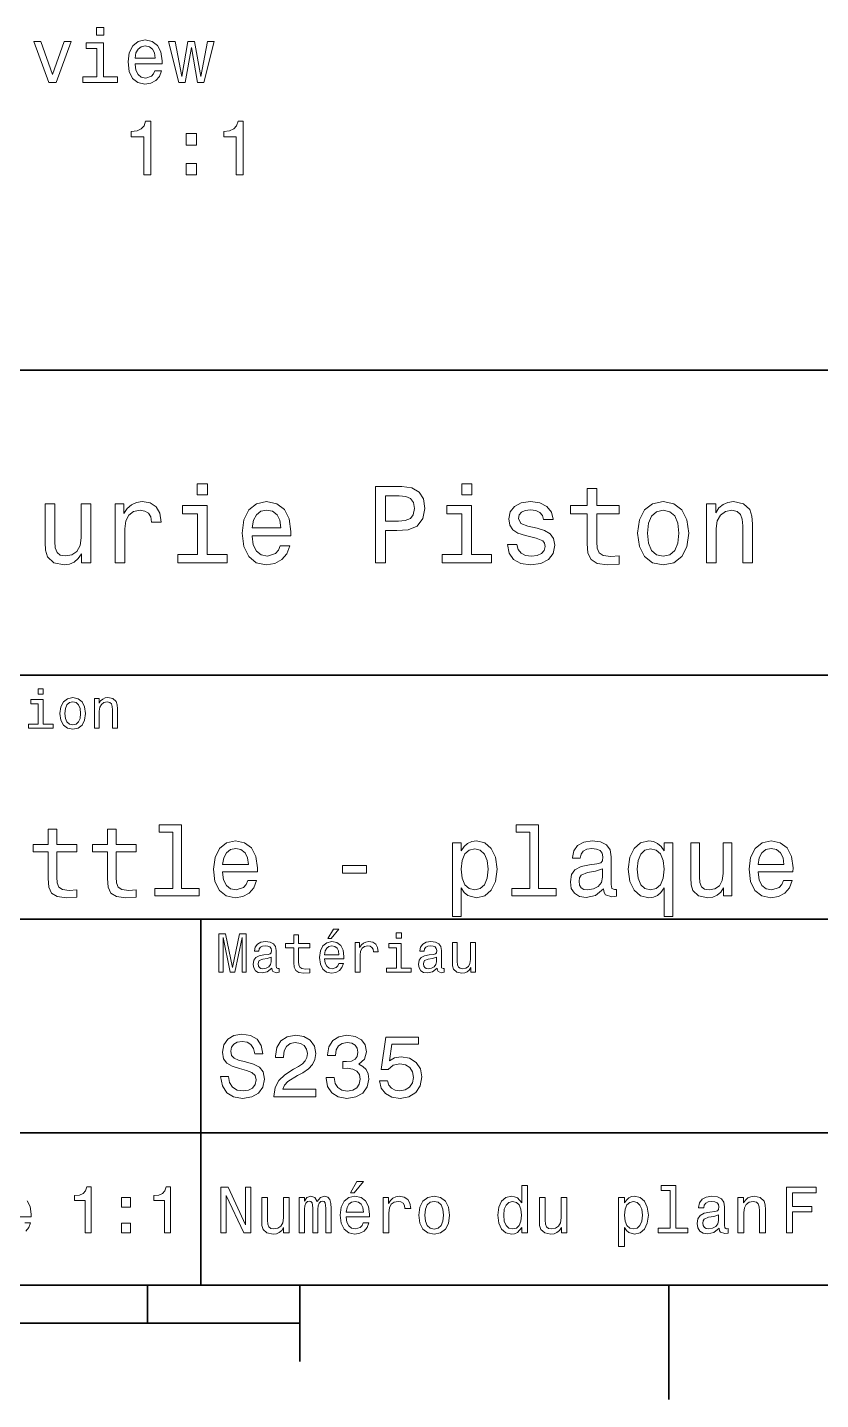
# Model space of a CAD drawing. Extents: x 0 to 297, y 0 to 210.
# Drawn here: x 180.6 to 232.7, y 2.5 to 92.5 of the extents above; entities that cross this region are included whole.
import ezdxf

# ---------------------------------------------------------------- set-up
doc = ezdxf.new("R2010")
doc.units = 0

msp = doc.modelspace()

# ---------------------------------------------------------------- linework, layer by layer
at = {"color": 7, "lineweight": 35}
for p, q in [((97, 70), (287, 70)), ((162, 50), (287, 50)), ((162, 34), (287, 34)), ((162, 20), (287, 20)), ((10, 10), (287, 10)), ((97, 10), (287, 10)), ((98.5, 7.5), (198.5, 7.5))]:
    msp.add_line(p, q, dxfattribs=at)
at = {"color": 7, "lineweight": 35, "ltscale": 0.35}
msp.add_line((192, 20), (192, 34), dxfattribs=at)
at = {"color": 7, "lineweight": 35, "ltscale": 0.25}
msp.add_line((192, 10), (192, 20), dxfattribs=at)
at = {"color": 7, "lineweight": 35, "ltscale": 0.0625}
msp.add_line((188.5, 10), (188.5, 7.5), dxfattribs=at)
at = {"color": 7, "lineweight": 35, "ltscale": 0.125}
msp.add_line((198.5, 10), (198.5, 5), dxfattribs=at)
at = {"color": 7, "lineweight": 35, "ltscale": 0.1875}
msp.add_line((222.699997, 10), (222.699997, 2.5), dxfattribs=at)
at = {"color": 7, "lineweight": 13}
for points in [[(185.636902, 92.481567), (185.167892, 92.481567), (185.167892, 91.977242), (185.636902, 91.977242)], [(182.041092, 88.860527), (182.510101, 88.860527), (183.498581, 91.568741), (183.039642, 91.568741), (182.278122, 89.385025), (181.501465, 91.568741), (181.037491, 91.568741)], [(185.62178, 89.233727), (185.62178, 91.477959), (184.48201, 91.477959), (184.48201, 91.099724), (185.177979, 91.099724), (185.177979, 89.233727), (184.270203, 89.233727), (184.270203, 88.860527), (186.539642, 88.860527), (186.539642, 89.233727)], [(187.689499, 90.086029), (189.464722, 90.086029), (189.469757, 90.292801), (189.389069, 90.872772), (189.167175, 91.306496), (188.814148, 91.568741), (188.345123, 91.664558), (187.886185, 91.563698), (187.533157, 91.281273), (187.306213, 90.822342), (187.225525, 90.217155), (187.301178, 89.59684), (187.528122, 89.142944), (187.876099, 88.860527), (188.329987, 88.764709), (188.723358, 88.830269), (189.046127, 89.00174), (189.283157, 89.274071), (189.419327, 89.637184), (188.98056, 89.637184), (188.889786, 89.435455), (188.758667, 89.284157), (188.385468, 89.163124), (188.098007, 89.218597), (187.881149, 89.395111), (187.739929, 89.682571), (187.689499, 90.0709)], [(187.689499, 90.459229), (187.74498, 90.807213), (187.881149, 91.064415), (188.087921, 91.220757), (188.36026, 91.27623), (188.627548, 91.220757), (188.83432, 91.064415), (188.960388, 90.807213), (189.005783, 90.459229)], [(190.977692, 88.860527), (191.381149, 91.16024), (191.784607, 88.860527), (192.208237, 88.860527), (192.873932, 91.568741), (192.445267, 91.568741), (191.996414, 89.269028), (191.598007, 91.568741), (191.159241, 91.568741), (190.760834, 89.269028), (190.311981, 91.568741), (189.888351, 91.568741), (190.554047, 88.860527)], [(188.254349, 82.813698), (188.713272, 82.813698), (188.713272, 86.338913), (188.370331, 86.338913), (188.279556, 86.031281), (188.098007, 85.824509), (187.820618, 85.703468), (187.437347, 85.663124), (187.437347, 85.305054), (188.254349, 85.305054)], [(191.033157, 84.77047), (191.729126, 84.77047), (191.729126, 85.521912), (191.033157, 85.521912)], [(194.326385, 82.813698), (194.785324, 82.813698), (194.785324, 86.338913), (194.442383, 86.338913), (194.351608, 86.031281), (194.170044, 85.824509), (193.89267, 85.703468), (193.509384, 85.663124), (193.509384, 85.305054), (194.326385, 85.305054)], [(191.033157, 82.813698), (191.729126, 82.813698), (191.729126, 83.56514), (191.033157, 83.56514)], [(192.439484, 62.554031), (191.769455, 62.554031), (191.769455, 61.833572), (192.439484, 61.833572)], [(203.462524, 57.381123), (204.125351, 57.381123), (204.125351, 59.492073), (204.860229, 59.492073), (205.602295, 59.528095), (206.193085, 59.780258), (206.574921, 60.270172), (206.704605, 60.940201), (206.603745, 61.559795), (206.315552, 62.013687), (205.840057, 62.287464), (205.191635, 62.381123), (203.462524, 62.381123)], [(209.788177, 62.554031), (209.118149, 62.554031), (209.118149, 61.833572), (209.788177, 61.833572)], [(217.353027, 60.579971), (217.353027, 58.64193), (217.396255, 58.015129), (217.597992, 57.582851), (218.001434, 57.330688), (218.685883, 57.244236), (219.43515, 57.280258), (219.43515, 57.827808), (218.887604, 57.78458), (218.390488, 57.842216), (218.123917, 58.022331), (218.008652, 58.324928), (217.98703, 58.75), (217.98703, 60.579971), (219.43515, 60.579971), (219.43515, 61.120316), (217.98703, 61.120316), (217.98703, 62.251438), (217.353027, 62.251438), (217.353027, 61.120316), (216.257935, 61.120316), (216.257935, 60.579971)], [(184.788177, 61.25), (184.154175, 61.25), (184.154175, 59.016571), (184.082123, 58.497837), (183.873199, 58.123196), (183.548996, 57.892651), (183.123917, 57.820602), (182.785294, 57.878242), (182.569168, 58.051151), (182.446686, 58.346542), (182.417862, 58.764408), (182.417862, 61.25), (181.783859, 61.25), (181.783859, 58.706772), (181.805481, 58.195244), (181.942368, 57.770172), (182.360229, 57.381123), (183.030258, 57.244236), (183.390488, 57.294666), (183.700287, 57.424351), (183.966858, 57.647694), (184.182999, 57.971901), (184.182999, 57.381123), (184.788177, 57.381123)], [(186.380402, 57.381123), (187.014404, 57.381123), (187.014404, 59.592937), (187.079254, 60.12608), (187.273773, 60.507923), (187.590775, 60.738472), (188.015854, 60.817722), (188.332855, 60.767288), (188.570602, 60.623199), (188.714691, 60.378242), (188.765121, 60.046829), (189.406342, 60.046829), (189.319885, 60.630402), (189.082123, 61.048271), (188.685883, 61.30043), (188.145538, 61.386887), (187.778091, 61.32925), (187.46109, 61.185158), (187.180115, 60.940201), (186.956772, 60.608788), (186.956772, 61.25), (186.380402, 61.25)], [(195.37175, 59.131844), (197.907776, 59.131844), (197.914978, 59.427231), (197.799713, 60.255764), (197.482712, 60.875359), (196.978378, 61.25), (196.30835, 61.386887), (195.65274, 61.242794), (195.148407, 60.839336), (194.824203, 60.183716), (194.708923, 59.319164), (194.817001, 58.432995), (195.141205, 57.78458), (195.638321, 57.381123), (196.286743, 57.244236), (196.848694, 57.337894), (197.309799, 57.582851), (197.648407, 57.971901), (197.842941, 58.490631), (197.216141, 58.490631), (197.086456, 58.20245), (196.899139, 57.986309), (196.365997, 57.8134), (195.955322, 57.892651), (195.645538, 58.14481), (195.443802, 58.555473), (195.37175, 59.110229)], [(205.01152, 61.76873), (205.443802, 61.725502), (205.760803, 61.588615), (205.94812, 61.336452), (206.01297, 60.940201), (205.940918, 60.522331), (205.746399, 60.270172), (205.414978, 60.140488), (204.96109, 60.104465), (204.125351, 60.104465), (204.125351, 61.76873)], [(214.060516, 59.636166), (213.44812, 59.780258), (212.994232, 59.945965), (212.842941, 60.28458), (212.886169, 60.522331), (213.03746, 60.695244), (213.282425, 60.803314), (213.635437, 60.846542), (213.97406, 60.803314), (214.240631, 60.67363), (214.413544, 60.479107), (214.485596, 60.219738), (215.105194, 60.219738), (215.105194, 60.23415), (214.997116, 60.70245), (214.701721, 61.069885), (214.240631, 61.30043), (213.635437, 61.386887), (213.023056, 61.30043), (212.57637, 61.062679), (212.29538, 60.709652), (212.208939, 60.262966), (212.273773, 59.830688), (212.475494, 59.528095), (212.806915, 59.311958), (213.289627, 59.16066), (213.995682, 58.987751), (214.427948, 58.807636), (214.543228, 58.663544), (214.586456, 58.447407), (214.521606, 58.180836), (214.348694, 57.979107), (214.067719, 57.849422), (213.693085, 57.806194), (213.296829, 57.849422), (213.008636, 58.000721), (212.814117, 58.245674), (212.734863, 58.584293), (212.122482, 58.584293), (212.223343, 58.007923), (212.518738, 57.590057), (212.98703, 57.337894), (213.635437, 57.244236), (214.312683, 57.337894), (214.809799, 57.590057), (215.112396, 57.993515), (215.220459, 58.519451), (215.141205, 58.973343), (214.917862, 59.283138), (214.55043, 59.484871)], [(220.65274, 59.311958), (220.768005, 58.432995), (221.099426, 57.78458), (221.625366, 57.381123), (222.331421, 57.244236), (223.030258, 57.381123), (223.556198, 57.777374), (223.887604, 58.425793), (224.010086, 59.311958), (223.887604, 60.190922), (223.556198, 60.846542), (223.030258, 61.242794), (222.331421, 61.386887), (221.625366, 61.242794), (221.099426, 60.839336), (220.768005, 60.190922)], [(225.177246, 57.381123), (225.811249, 57.381123), (225.811249, 59.614552), (225.876083, 60.12608), (226.085022, 60.500717), (226.409225, 60.731266), (226.841507, 60.817722), (227.187317, 60.745674), (227.403458, 60.551151), (227.511536, 60.226944), (227.547546, 59.794666), (227.547546, 57.381123), (228.181564, 57.381123), (228.181564, 59.924351), (228.15274, 60.435879), (228.023056, 60.86095), (227.597992, 61.25), (226.935165, 61.386887), (226.567719, 61.336452), (226.257935, 61.199566), (225.991364, 60.969017), (225.782425, 60.659222), (225.782425, 61.25), (225.177246, 61.25)], [(192.417862, 57.914265), (192.417862, 61.120316), (190.789627, 61.120316), (190.789627, 60.579971), (191.783859, 60.579971), (191.783859, 57.914265), (190.48703, 57.914265), (190.48703, 57.381123), (193.729111, 57.381123), (193.729111, 57.914265)], [(195.37175, 59.664986), (195.451004, 60.162102), (195.645538, 60.529537), (195.940918, 60.75288), (196.329971, 60.83213), (196.711807, 60.75288), (197.007202, 60.529537), (197.187317, 60.162102), (197.252167, 59.664986)], [(209.766571, 57.914265), (209.766571, 61.120316), (208.138321, 61.120316), (208.138321, 60.579971), (209.132568, 60.579971), (209.132568, 57.914265), (207.835724, 57.914265), (207.835724, 57.381123), (211.077805, 57.381123), (211.077805, 57.914265)], [(221.301147, 59.319164), (221.365997, 59.967579), (221.567719, 60.435879), (221.891937, 60.72406), (222.331421, 60.824928), (222.763687, 60.72406), (223.087891, 60.443081), (223.289627, 59.967579), (223.361679, 59.319164), (223.289627, 58.663544), (223.087891, 58.188038), (222.763687, 57.899853), (222.331421, 57.806194), (221.891937, 57.899853), (221.567719, 58.188038), (221.365997, 58.663544)], [(181.667145, 49.117435), (181.332138, 49.117435), (181.332138, 48.757202), (181.667145, 48.757202)], [(181.656342, 46.79755), (181.656342, 48.400574), (180.842224, 48.400574), (180.842224, 48.130402), (181.33934, 48.130402), (181.33934, 46.79755), (180.690918, 46.79755), (180.690918, 46.530979), (182.311966, 46.530979), (182.311966, 46.79755)], [(182.762253, 47.496399), (182.819885, 47.056915), (182.985596, 46.732708), (183.248566, 46.530979), (183.601593, 46.462536), (183.951004, 46.530979), (184.213974, 46.729107), (184.379684, 47.053314), (184.440918, 47.496399), (184.379684, 47.935879), (184.213974, 48.263687), (183.951004, 48.461815), (183.601593, 48.533859), (183.248566, 48.461815), (182.985596, 48.260086), (182.819885, 47.935879)], [(183.086456, 47.5), (183.118881, 47.824207), (183.219742, 48.058357), (183.381851, 48.20245), (183.601593, 48.25288), (183.817719, 48.20245), (183.979828, 48.061958), (184.080688, 47.824207), (184.116714, 47.5), (184.080688, 47.172188), (183.979828, 46.934437), (183.817719, 46.790344), (183.601593, 46.743515), (183.381851, 46.790344), (183.219742, 46.934437), (183.118881, 47.172188)], [(185.024506, 46.530979), (185.341492, 46.530979), (185.341492, 47.647694), (185.373917, 47.903458), (185.478394, 48.090778), (185.640488, 48.206051), (185.856628, 48.249279), (186.029541, 48.213257), (186.137604, 48.115993), (186.19165, 47.953888), (186.209656, 47.737751), (186.209656, 46.530979), (186.526657, 46.530979), (186.526657, 47.802593), (186.512253, 48.058357), (186.447403, 48.270893), (186.234879, 48.465416), (185.903458, 48.533859), (185.719742, 48.508644), (185.56485, 48.440201), (185.431564, 48.324928), (185.327087, 48.170029), (185.327087, 48.465416), (185.024506, 48.465416)], [(181.984879, 38.409222), (181.984879, 36.664986), (182.023773, 36.100864), (182.205338, 35.711815), (182.568451, 35.484871), (183.184448, 35.407059), (183.858795, 35.43948), (183.858795, 35.932274), (183.365997, 35.893372), (182.918594, 35.945244), (182.67868, 36.107349), (182.574936, 36.379681), (182.555481, 36.762245), (182.555481, 38.409222), (183.858795, 38.409222), (183.858795, 38.895531), (182.555481, 38.895531), (182.555481, 39.913544), (181.984879, 39.913544), (181.984879, 38.895531), (180.999283, 38.895531), (180.999283, 38.409222)], [(185.888336, 38.409222), (185.888336, 36.664986), (185.927231, 36.100864), (186.108795, 35.711815), (186.471909, 35.484871), (187.087891, 35.407059), (187.762253, 35.43948), (187.762253, 35.932274), (187.269455, 35.893372), (186.822052, 35.945244), (186.582138, 36.107349), (186.478394, 36.379681), (186.458939, 36.762245), (186.458939, 38.409222), (187.762253, 38.409222), (187.762253, 38.895531), (186.458939, 38.895531), (186.458939, 39.913544), (185.888336, 39.913544), (185.888336, 38.895531), (184.90274, 38.895531), (184.90274, 38.409222)], [(190.161377, 39.706051), (190.161377, 36.010086), (188.987747, 36.010086), (188.987747, 35.530258), (191.899139, 35.530258), (191.899139, 36.010086), (190.731995, 36.010086), (190.731995, 40.185879), (189.266571, 40.185879), (189.266571, 39.706051)], [(213.582123, 39.706051), (213.582123, 36.010086), (212.408508, 36.010086), (212.408508, 35.530258), (215.319885, 35.530258), (215.319885, 36.010086), (214.15274, 36.010086), (214.15274, 40.185879), (212.687317, 40.185879), (212.687317, 39.706051)], [(193.429398, 37.105907), (195.711823, 37.105907), (195.718292, 37.371758), (195.614563, 38.117435), (195.329254, 38.675072), (194.875366, 39.012245), (194.272339, 39.135445), (193.682281, 39.005764), (193.228394, 38.642651), (192.9366, 38.052593), (192.832855, 37.274494), (192.930115, 36.476944), (193.221909, 35.893372), (193.669312, 35.530258), (194.252884, 35.407059), (194.758652, 35.491352), (195.17363, 35.711815), (195.478394, 36.061958), (195.653458, 36.528816), (195.08934, 36.528816), (194.972626, 36.269451), (194.804031, 36.074928), (194.324203, 35.919308), (193.95462, 35.990631), (193.675797, 36.217579), (193.494232, 36.587173), (193.429398, 37.086452)], [(209.082123, 38.474064), (209.082123, 39.012245), (208.511536, 39.012245), (208.511536, 34.181557), (209.082123, 34.181557), (209.082123, 36.061958), (209.283142, 35.757202), (209.510086, 35.556194), (210.080688, 35.407059), (210.625366, 35.530258), (211.053314, 35.899857), (211.332123, 36.483429), (211.435883, 37.274494), (211.332123, 38.059078), (211.053314, 38.642651), (210.625366, 39.005764), (210.080688, 39.135445), (209.769455, 39.096542), (209.503601, 38.973343), (209.276657, 38.76585)], [(218.419312, 35.98415), (218.419312, 35.964695), (218.451721, 35.744236), (218.548981, 35.588615), (218.957489, 35.465416), (219.275208, 35.517288), (219.275208, 35.958214), (219.139038, 35.938759), (218.957489, 36.023052), (218.925064, 36.282421), (218.925064, 38.085014), (218.84726, 38.545387), (218.620316, 38.869595), (218.224777, 39.064121), (217.667145, 39.135445), (217.122467, 39.057636), (216.720459, 38.837173), (216.467575, 38.493515), (216.383286, 38.039623), (216.383286, 38.000721), (216.895538, 38.000721), (216.940918, 38.273052), (217.083572, 38.467579), (217.317001, 38.584293), (217.64769, 38.629681), (217.965424, 38.59726), (218.192352, 38.5), (218.328522, 38.331409), (218.373917, 38.09798), (218.347977, 37.825645), (218.244232, 37.68948), (217.984863, 37.624638), (217.498566, 37.572765), (216.940918, 37.456051), (216.54538, 37.248558), (216.311951, 36.924351), (216.240631, 36.444523), (216.305481, 36.016571), (216.506485, 35.698845), (216.830688, 35.497837), (217.278091, 35.426514), (217.881119, 35.562679)], [(222.394089, 38.474064), (222.193085, 38.76585), (221.966141, 38.973343), (221.700287, 39.090057), (221.395538, 39.135445), (220.844376, 39.005764), (220.416428, 38.642651), (220.137604, 38.059078), (220.040344, 37.274494), (220.137604, 36.483429), (220.416428, 35.899857), (220.844376, 35.530258), (221.395538, 35.407059), (221.700287, 35.445965), (221.959656, 35.556194), (222.1866, 35.757202), (222.394089, 36.061958), (222.394089, 34.181557), (222.964691, 34.181557), (222.964691, 39.012245), (222.394089, 39.012245)], [(226.842224, 39.012245), (226.271606, 39.012245), (226.271606, 37.002159), (226.206772, 36.535301), (226.018738, 36.198124), (225.726944, 35.990631), (225.344376, 35.925793), (225.039627, 35.977665), (224.845093, 36.133286), (224.734863, 36.399136), (224.708923, 36.775215), (224.708923, 39.012245), (224.138321, 39.012245), (224.138321, 36.723343), (224.157776, 36.262966), (224.280975, 35.880402), (224.657059, 35.530258), (225.260086, 35.407059), (225.58429, 35.45245), (225.863113, 35.569164), (226.103027, 35.770172), (226.297546, 36.061958), (226.297546, 35.530258), (226.842224, 35.530258)], [(228.560516, 37.105907), (230.842926, 37.105907), (230.849426, 37.371758), (230.745667, 38.117435), (230.460373, 38.675072), (230.00647, 39.012245), (229.403458, 39.135445), (228.8134, 39.005764), (228.359497, 38.642651), (228.067719, 38.052593), (227.963974, 37.274494), (228.061234, 36.476944), (228.353027, 35.893372), (228.80043, 35.530258), (229.384003, 35.407059), (229.889771, 35.491352), (230.304749, 35.711815), (230.609497, 36.061958), (230.784576, 36.528816), (230.220459, 36.528816), (230.103745, 36.269451), (229.93515, 36.074928), (229.455322, 35.919308), (229.085724, 35.990631), (228.806915, 36.217579), (228.625351, 36.587173), (228.560516, 37.086452)], [(193.429398, 37.585735), (193.500717, 38.033138), (193.675797, 38.363831), (193.94165, 38.564842), (194.291794, 38.636166), (194.635452, 38.564842), (194.901306, 38.363831), (195.0634, 38.033138), (195.121765, 37.585735)], [(209.983429, 35.919308), (209.600861, 36.003601), (209.322052, 36.262966), (209.146973, 36.684437), (209.088623, 37.274494), (209.146973, 37.858067), (209.322052, 38.279537), (209.600861, 38.532421), (209.983429, 38.623199), (210.333572, 38.532421), (210.612396, 38.273052), (210.78746, 37.851585), (210.852295, 37.274494), (210.78746, 36.690922), (210.612396, 36.262966), (210.333572, 36.003601)], [(220.623917, 37.274494), (220.682281, 37.851585), (220.863831, 38.273052), (221.136169, 38.532421), (221.492798, 38.623199), (221.868866, 38.532421), (222.154175, 38.279537), (222.322769, 37.858067), (222.387604, 37.274494), (222.322769, 36.684437), (222.154175, 36.262966), (221.868866, 36.003601), (221.492798, 35.919308), (221.136169, 36.003601), (220.863831, 36.262966), (220.682281, 36.690922)], [(228.560516, 37.585735), (228.631836, 38.033138), (228.806915, 38.363831), (229.072754, 38.564842), (229.422913, 38.636166), (229.766571, 38.564842), (230.03241, 38.363831), (230.194519, 38.033138), (230.252869, 37.585735)], [(201.294678, 37.015129), (202.863831, 37.015129), (202.863831, 37.527378), (201.294678, 37.527378)], [(218.354462, 36.749279), (218.276657, 36.412102), (218.069153, 36.152737), (217.757919, 35.98415), (217.375366, 35.925793), (217.128967, 35.958214), (216.953888, 36.061958), (216.843658, 36.243515), (216.811234, 36.496395), (216.837173, 36.723343), (216.940918, 36.885445), (217.355896, 37.067001), (217.881119, 37.14481), (218.354462, 37.30043)], [(200.341492, 32.728386), (200.554031, 32.728386), (201.054749, 33.340778), (200.701736, 33.340778)], [(193.183716, 30.530979), (193.46109, 30.530979), (193.46109, 32.80043), (193.929398, 30.530979), (194.239197, 30.530979), (194.703888, 32.80043), (194.703888, 30.530979), (194.984863, 30.530979), (194.984863, 33.030979), (194.545395, 33.030979), (194.08429, 30.826368), (193.626801, 33.030979), (193.183716, 33.030979)], [(196.656342, 30.78314), (196.656342, 30.772333), (196.674347, 30.649855), (196.728394, 30.5634), (196.955338, 30.494957), (197.131851, 30.523775), (197.131851, 30.768732), (197.056198, 30.757925), (196.955338, 30.804754), (196.937317, 30.948847), (196.937317, 31.950287), (196.894089, 32.206051), (196.768005, 32.386166), (196.548264, 32.494236), (196.23848, 32.533859), (195.935883, 32.490635), (195.71254, 32.368156), (195.572052, 32.177231), (195.525223, 31.925072), (195.525223, 31.903458), (195.809799, 31.903458), (195.835022, 32.054756), (195.914261, 32.162823), (196.043945, 32.227665), (196.227661, 32.25288), (196.404175, 32.234871), (196.530258, 32.180836), (196.605911, 32.087173), (196.631119, 31.957493), (196.616714, 31.806194), (196.559082, 31.730547), (196.414978, 31.694523), (196.144806, 31.665705), (195.835022, 31.600864), (195.61528, 31.48559), (195.485596, 31.305475), (195.445969, 31.038904), (195.481995, 30.801151), (195.593658, 30.62464), (195.773773, 30.512968), (196.022339, 30.473343), (196.357346, 30.54899)], [(198.100861, 32.130402), (198.100861, 31.161383), (198.122482, 30.847982), (198.223343, 30.631844), (198.425079, 30.505762), (198.767288, 30.462536), (199.141937, 30.480547), (199.141937, 30.754322), (198.868149, 30.732708), (198.619598, 30.761526), (198.486313, 30.851583), (198.42868, 31.002882), (198.417862, 31.215418), (198.417862, 32.130402), (199.141937, 32.130402), (199.141937, 32.400574), (198.417862, 32.400574), (198.417862, 32.966137), (198.100861, 32.966137), (198.100861, 32.400574), (197.553314, 32.400574), (197.553314, 32.130402)], [(200.121765, 31.40634), (201.389771, 31.40634), (201.393372, 31.554033), (201.335739, 31.9683), (201.177231, 32.278099), (200.925079, 32.465416), (200.590057, 32.533859), (200.262253, 32.461815), (200.010086, 32.260086), (199.847977, 31.932276), (199.790344, 31.5), (199.844376, 31.056915), (200.006485, 30.732708), (200.255051, 30.530979), (200.579254, 30.462536), (200.860229, 30.509365), (201.090775, 30.631844), (201.260086, 30.826368), (201.357346, 31.085733), (201.043945, 31.085733), (200.979111, 30.941643), (200.885452, 30.833572), (200.618881, 30.747118), (200.413544, 30.786743), (200.258652, 30.912823), (200.157776, 31.118155), (200.121765, 31.395533)], [(202.131851, 30.530979), (202.448853, 30.530979), (202.448853, 31.636887), (202.481262, 31.903458), (202.578537, 32.094379), (202.73703, 32.209652), (202.94957, 32.249279), (203.108063, 32.224064), (203.226944, 32.152016), (203.298996, 32.029537), (203.324203, 31.863832), (203.644806, 31.863832), (203.601593, 32.155621), (203.482712, 32.364552), (203.284576, 32.490635), (203.014404, 32.533859), (202.830688, 32.505043), (202.672195, 32.432995), (202.531708, 32.310516), (202.420029, 32.144814), (202.420029, 32.465416), (202.131851, 32.465416)], [(205.150574, 30.79755), (205.150574, 32.400574), (204.336456, 32.400574), (204.336456, 32.130402), (204.833572, 32.130402), (204.833572, 30.79755), (204.185165, 30.79755), (204.185165, 30.530979), (205.806198, 30.530979), (205.806198, 30.79755)], [(205.161377, 33.117435), (204.82637, 33.117435), (204.82637, 32.757202), (205.161377, 32.757202)], [(207.499283, 30.78314), (207.499283, 30.772333), (207.517288, 30.649855), (207.57132, 30.5634), (207.798264, 30.494957), (207.974777, 30.523775), (207.974777, 30.768732), (207.899139, 30.757925), (207.798264, 30.804754), (207.780258, 30.948847), (207.780258, 31.950287), (207.73703, 32.206051), (207.610947, 32.386166), (207.391205, 32.494236), (207.081406, 32.533859), (206.778824, 32.490635), (206.555481, 32.368156), (206.414978, 32.177231), (206.368149, 31.925072), (206.368149, 31.903458), (206.65274, 31.903458), (206.677948, 32.054756), (206.757202, 32.162823), (206.886887, 32.227665), (207.070602, 32.25288), (207.247116, 32.234871), (207.373199, 32.180836), (207.448853, 32.087173), (207.47406, 31.957493), (207.459656, 31.806194), (207.402023, 31.730547), (207.257919, 31.694523), (206.987747, 31.665705), (206.677948, 31.600864), (206.458206, 31.48559), (206.328537, 31.305475), (206.28891, 31.038904), (206.324921, 30.801151), (206.4366, 30.62464), (206.616714, 30.512968), (206.86528, 30.473343), (207.200287, 30.54899)], [(210.010086, 32.465416), (209.693085, 32.465416), (209.693085, 31.348703), (209.657059, 31.089336), (209.552597, 30.902016), (209.390488, 30.786743), (209.177948, 30.750719), (209.008636, 30.779539), (208.900574, 30.865993), (208.83934, 31.013687), (208.824921, 31.222622), (208.824921, 32.465416), (208.507919, 32.465416), (208.507919, 31.193804), (208.518738, 30.93804), (208.587173, 30.725504), (208.796112, 30.530979), (209.131119, 30.462536), (209.311234, 30.487751), (209.466141, 30.552593), (209.599426, 30.664265), (209.707489, 30.826368), (209.707489, 30.530979), (210.010086, 30.530979)], [(196.620316, 31.208212), (196.577087, 31.020893), (196.461823, 30.876801), (196.28891, 30.78314), (196.07637, 30.750719), (195.939484, 30.768732), (195.842224, 30.826368), (195.780975, 30.927233), (195.76297, 31.067722), (195.777374, 31.193804), (195.835022, 31.283861), (196.065567, 31.384726), (196.357346, 31.427954), (196.620316, 31.514408)], [(200.121765, 31.672911), (200.161377, 31.921469), (200.258652, 32.105186), (200.406342, 32.216858), (200.600861, 32.256485), (200.791794, 32.216858), (200.939484, 32.105186), (201.029541, 31.921469), (201.061966, 31.672911)], [(207.463257, 31.208212), (207.420029, 31.020893), (207.304749, 30.876801), (207.131851, 30.78314), (206.919312, 30.750719), (206.782425, 30.768732), (206.68515, 30.826368), (206.623917, 30.927233), (206.605911, 31.067722), (206.620316, 31.193804), (206.677948, 31.283861), (206.908508, 31.384726), (207.200287, 31.427954), (207.463257, 31.514408)], [(193.824203, 23.680117), (193.299713, 23.680117), (193.414978, 23.069164), (193.703171, 22.619596), (194.146973, 22.348703), (194.746399, 22.250721), (195.340057, 22.342941), (195.783859, 22.596542), (196.066284, 22.994238), (196.170029, 23.518732), (196.083572, 23.991356), (195.841492, 24.296831), (195.44957, 24.49856), (194.925079, 24.648417), (194.47551, 24.757925), (194.181549, 24.884727), (194.014404, 25.069164), (193.96254, 25.357349), (194.014404, 25.616714), (194.164261, 25.812681), (194.394806, 25.945246), (194.711823, 25.991356), (195.034576, 25.933718), (195.288177, 25.778099), (195.455338, 25.518732), (195.536026, 25.167149), (196.060516, 25.167149), (196.060516, 25.178675), (195.968292, 25.720463), (195.697403, 26.12392), (195.270889, 26.377522), (194.694519, 26.463978), (194.175797, 26.377522), (193.772339, 26.135448), (193.51297, 25.760807), (193.420746, 25.276657), (193.495682, 24.844381), (193.714691, 24.550434), (194.060516, 24.354467), (194.533142, 24.204613), (195, 24.072046), (195.351578, 23.945246), (195.564835, 23.760807), (195.639771, 23.461096), (195.570602, 23.155621), (195.391937, 22.925074), (195.121033, 22.780981), (194.769455, 22.734871), (194.377518, 22.798271), (194.077805, 22.98271), (193.887604, 23.282421)], [(196.798264, 22.360231), (199.547546, 22.360231), (199.547546, 22.855909), (197.374634, 22.855909), (197.495682, 23.126802), (197.703171, 23.351585), (198.342941, 23.760807), (198.682999, 23.933718), (199.0634, 24.181557), (199.33429, 24.469742), (199.489914, 24.809799), (199.547546, 25.195967), (199.44957, 25.680117), (199.17868, 26.06052), (198.763687, 26.302595), (198.227661, 26.38905), (197.674347, 26.291067), (197.253601, 26.020174), (196.982712, 25.587896), (196.890488, 25.017292), (196.890488, 24.9366), (197.414978, 24.9366), (197.414978, 24.98271), (197.466858, 25.374641), (197.622482, 25.662825), (197.870316, 25.847263), (198.198853, 25.910664), (198.533142, 25.853027), (198.780975, 25.708935), (198.942368, 25.48415), (199, 25.201729), (198.959656, 24.9366), (198.850143, 24.711817), (198.66571, 24.51585), (198.412109, 24.342941), (198.072052, 24.158503), (197.507202, 23.801153), (197.109512, 23.42075), (196.873199, 22.959656), (196.798264, 22.377522)], [(200.221909, 23.616716), (200.221909, 23.57637), (200.314117, 23.023056), (200.585022, 22.60807), (201.01152, 22.342941), (201.57637, 22.244957), (202.175797, 22.342941), (202.625366, 22.596542), (202.913544, 23), (203.017288, 23.518732), (202.971176, 23.858791), (202.844376, 24.135448), (202.636887, 24.348703), (202.360229, 24.504324), (202.734863, 24.815563), (202.867432, 25.311239), (202.780975, 25.760807), (202.533142, 26.100864), (202.129684, 26.314121), (201.57637, 26.38905), (201.057632, 26.296831), (200.659943, 26.043228), (200.400574, 25.639771), (200.314117, 25.103746), (200.314117, 25.063402), (200.827087, 25.063402), (200.873199, 25.432278), (201.023056, 25.697407), (201.265137, 25.858791), (201.605194, 25.916428), (201.904892, 25.870317), (202.123917, 25.749281), (202.256485, 25.553314), (202.30835, 25.288185), (202.256485, 25.005764), (202.118149, 24.815563), (201.876083, 24.700289), (201.547546, 24.665707), (201.322769, 24.671471), (201.322769, 24.216139), (201.605194, 24.227667), (201.968292, 24.175793), (202.239197, 24.037464), (202.400574, 23.812681), (202.458206, 23.518732), (202.394806, 23.184439), (202.227661, 22.9366), (201.96254, 22.780981), (201.610947, 22.729107), (201.247833, 22.786745), (200.982712, 22.959656), (200.815567, 23.236313), (200.752167, 23.616716)], [(203.714691, 23.40346), (203.841492, 22.930836), (204.123917, 22.56196), (204.53891, 22.331413), (205.069168, 22.244957), (205.651291, 22.348703), (206.106628, 22.631124), (206.394806, 23.080692), (206.504318, 23.657061), (206.406342, 24.193085), (206.129684, 24.613834), (205.697403, 24.884727), (205.138336, 24.98271), (204.706055, 24.913546), (204.371765, 24.723343), (204.533142, 25.801153), (206.285309, 25.801153), (206.285309, 26.273777), (204.146973, 26.273777), (203.829971, 24.152739), (204.291061, 24.152739), (204.625366, 24.423632), (205.05188, 24.521614), (205.420746, 24.458214), (205.703171, 24.273777), (205.881851, 23.991356), (205.945251, 23.628242), (205.881851, 23.265131), (205.697403, 22.98271), (205.414978, 22.804035), (205.05188, 22.740635), (204.746399, 22.780981), (204.510086, 22.913546), (204.337173, 23.121038), (204.250717, 23.40346)], [(184.416412, 13.428675), (184.809784, 13.428675), (184.809784, 16.450289), (184.515839, 16.450289), (184.438034, 16.1866), (184.28241, 16.009367), (184.044662, 15.905621), (183.716125, 15.871038), (183.716125, 15.564121), (184.416412, 15.564121)], [(189.621033, 13.428675), (190.014404, 13.428675), (190.014404, 16.450289), (189.720459, 16.450289), (189.642639, 16.1866), (189.48703, 16.009367), (189.249268, 15.905621), (188.920746, 15.871038), (188.920746, 15.564121), (189.621033, 15.564121)], [(193.315567, 13.428675), (193.674347, 13.428675), (193.674347, 15.888329), (194.824203, 13.428675), (195.286743, 13.428675), (195.286743, 16.428675), (194.92363, 16.428675), (194.92363, 13.969021), (193.786743, 16.428675), (193.315567, 16.428675)], [(201.809799, 16.065563), (202.06485, 16.065563), (202.66571, 16.800432), (202.242081, 16.800432)], [(213.048996, 13.787464), (213.048996, 13.428675), (213.429398, 13.428675), (213.429398, 16.532421), (213.053314, 16.532421), (213.053314, 15.395534), (212.763687, 15.724064), (212.586456, 15.801874), (212.383286, 15.832133), (212.015854, 15.745678), (211.730545, 15.503603), (211.544662, 15.114553), (211.479828, 14.591499), (211.544662, 14.068444), (211.730545, 13.675073), (212.015854, 13.428675), (212.383286, 13.346542), (212.586456, 13.376801), (212.768005, 13.454611)], [(222.788193, 16.212536), (222.788193, 13.748559), (222.005768, 13.748559), (222.005768, 13.428675), (223.946686, 13.428675), (223.946686, 13.748559), (223.168594, 13.748559), (223.168594, 16.532421), (222.19165, 16.532421), (222.19165, 16.212536)], [(230.414978, 13.428675), (230.817001, 13.428675), (230.817001, 14.807637), (232.079254, 14.807637), (232.079254, 15.166427), (230.817001, 15.166427), (230.817001, 16.065563), (232.368881, 16.065563), (232.368881, 16.428675), (230.414978, 16.428675)], [(186.798264, 15.105908), (187.394806, 15.105908), (187.394806, 15.75), (186.798264, 15.75)], [(197.798279, 15.75), (197.417862, 15.75), (197.417862, 14.409943), (197.374634, 14.098703), (197.249283, 13.873919), (197.054749, 13.735591), (196.799713, 13.692364), (196.596542, 13.726946), (196.466858, 13.830692), (196.393372, 14.007925), (196.376083, 14.258646), (196.376083, 15.75), (195.995682, 15.75), (195.995682, 14.224064), (196.008652, 13.917148), (196.090775, 13.662104), (196.341492, 13.428675), (196.743515, 13.346542), (196.959656, 13.376801), (197.145538, 13.454611), (197.305481, 13.588617), (197.435165, 13.783141), (197.435165, 13.428675), (197.798279, 13.428675)], [(198.459656, 13.428675), (198.809799, 13.428675), (198.809799, 14.980548), (198.831406, 15.213978), (198.896255, 15.382565), (198.995682, 15.481989), (199.125366, 15.520894), (199.229111, 15.486312), (199.298279, 15.399857), (199.332855, 15.252882), (199.345825, 15.058358), (199.345825, 13.428675), (199.674347, 13.428675), (199.674347, 14.980548), (199.695969, 15.209655), (199.760803, 15.378242), (199.864548, 15.481989), (199.994232, 15.520894), (200.097977, 15.486312), (200.167145, 15.399857), (200.210373, 15.058358), (200.210373, 13.428675), (200.560516, 13.428675), (200.560516, 15.032421), (200.53891, 15.365274), (200.469742, 15.620317), (200.331406, 15.775937), (200.106628, 15.832133), (199.842941, 15.745678), (199.639771, 15.494957), (199.479828, 15.741355), (199.211823, 15.832133), (198.965424, 15.745678), (198.796829, 15.503603), (198.796829, 15.75), (198.459656, 15.75)], [(201.546112, 14.479107), (203.067719, 14.479107), (203.072052, 14.656341), (203.002884, 15.153459), (202.812683, 15.525217), (202.510086, 15.75), (202.108063, 15.832133), (201.714691, 15.745678), (201.412109, 15.503603), (201.217575, 15.110231), (201.148422, 14.591499), (201.213257, 14.059798), (201.407776, 13.67075), (201.706055, 13.428675), (202.095108, 13.346542), (202.432281, 13.402739), (202.708939, 13.549712), (202.912109, 13.783141), (203.028824, 14.09438), (202.65274, 14.09438), (202.574936, 13.92147), (202.46254, 13.791787), (202.142654, 13.688041), (201.896255, 13.735591), (201.710373, 13.886888), (201.58934, 14.133286), (201.546112, 14.466139)], [(201.546112, 14.798992), (201.593658, 15.097262), (201.710373, 15.317724), (201.887604, 15.45173), (202.121033, 15.49928), (202.350143, 15.45173), (202.527374, 15.317724), (202.635452, 15.097262), (202.674347, 14.798992)], [(203.958221, 13.428675), (204.338623, 13.428675), (204.338623, 14.755764), (204.377518, 15.075649), (204.494232, 15.304755), (204.684433, 15.443084), (204.939484, 15.490635), (205.129684, 15.460375), (205.272339, 15.373919), (205.358795, 15.226946), (205.389053, 15.028098), (205.773773, 15.028098), (205.721909, 15.378242), (205.579254, 15.628963), (205.341492, 15.78026), (205.017288, 15.832133), (204.796829, 15.797551), (204.606628, 15.711096), (204.438034, 15.564121), (204.304031, 15.365274), (204.304031, 15.75), (203.958221, 15.75)], [(206.305481, 14.587176), (206.374634, 14.059798), (206.573486, 13.67075), (206.889053, 13.428675), (207.312683, 13.346542), (207.731995, 13.428675), (208.047546, 13.666427), (208.246399, 14.055476), (208.319885, 14.587176), (208.246399, 15.114553), (208.047546, 15.507925), (207.731995, 15.745678), (207.312683, 15.832133), (206.889053, 15.745678), (206.573486, 15.503603), (206.374634, 15.114553)], [(206.694519, 14.591499), (206.733429, 14.980548), (206.854462, 15.261528), (207.048996, 15.434439), (207.312683, 15.494957), (207.572052, 15.434439), (207.766571, 15.26585), (207.887604, 14.980548), (207.930832, 14.591499), (207.887604, 14.198127), (207.766571, 13.912825), (207.572052, 13.739914), (207.312683, 13.683718), (207.048996, 13.739914), (206.854462, 13.912825), (206.733429, 14.198127)], [(212.44812, 15.490635), (212.698853, 15.430116), (212.889053, 15.261528), (213.001434, 14.980548), (213.044678, 14.591499), (213.001434, 14.198127), (212.889053, 13.917148), (212.698853, 13.744237), (212.44812, 13.688041), (212.210373, 13.744237), (212.028824, 13.917148), (211.907776, 14.20245), (211.868881, 14.591499), (211.907776, 14.976225), (212.028824, 15.257205), (212.210373, 15.430116)], [(216.014404, 15.75), (215.634003, 15.75), (215.634003, 14.409943), (215.590775, 14.098703), (215.465424, 13.873919), (215.270889, 13.735591), (215.015854, 13.692364), (214.812683, 13.726946), (214.682999, 13.830692), (214.609512, 14.007925), (214.592224, 14.258646), (214.592224, 15.75), (214.211823, 15.75), (214.211823, 14.224064), (214.224792, 13.917148), (214.306915, 13.662104), (214.557632, 13.428675), (214.959656, 13.346542), (215.175797, 13.376801), (215.361679, 13.454611), (215.521622, 13.588617), (215.651306, 13.783141), (215.651306, 13.428675), (216.014404, 13.428675)], [(219.788193, 15.391211), (219.788193, 15.75), (219.407776, 15.75), (219.407776, 12.529539), (219.788193, 12.529539), (219.788193, 13.783141), (219.922195, 13.579971), (220.073486, 13.445966), (220.453888, 13.346542), (220.817001, 13.428675), (221.10231, 13.675073), (221.288193, 14.064121), (221.357346, 14.591499), (221.288193, 15.114553), (221.10231, 15.503603), (220.817001, 15.745678), (220.453888, 15.832133), (220.246399, 15.806196), (220.069168, 15.724064), (219.917877, 15.585735)], [(220.389053, 13.688041), (220.134003, 13.744237), (219.948135, 13.917148), (219.831421, 14.198127), (219.792511, 14.591499), (219.831421, 14.980548), (219.948135, 15.261528), (220.134003, 15.430116), (220.389053, 15.490635), (220.622482, 15.430116), (220.808365, 15.257205), (220.925079, 14.976225), (220.968307, 14.591499), (220.925079, 14.20245), (220.808365, 13.917148), (220.622482, 13.744237)], [(226.01297, 13.731268), (226.01297, 13.7183), (226.034592, 13.571326), (226.099426, 13.46758), (226.371765, 13.385448), (226.583588, 13.42003), (226.583588, 13.713977), (226.492798, 13.701009), (226.371765, 13.757205), (226.350159, 13.930116), (226.350159, 15.131845), (226.298279, 15.438761), (226.146973, 15.6549), (225.883286, 15.784582), (225.511536, 15.832133), (225.148422, 15.78026), (224.880402, 15.633286), (224.711823, 15.404179), (224.655624, 15.101585), (224.655624, 15.075649), (224.997131, 15.075649), (225.027374, 15.257205), (225.122482, 15.386889), (225.278107, 15.464698), (225.498566, 15.494957), (225.710388, 15.473343), (225.861679, 15.408502), (225.952454, 15.29611), (225.982712, 15.140491), (225.965424, 14.958934), (225.896255, 14.868156), (225.723343, 14.824928), (225.399139, 14.790346), (225.027374, 14.712537), (224.763687, 14.574208), (224.608078, 14.358069), (224.560516, 14.038185), (224.60376, 13.752882), (224.737762, 13.541066), (224.953888, 13.407061), (225.252167, 13.35951), (225.654175, 13.450289)], [(227.236313, 13.428675), (227.616714, 13.428675), (227.616714, 14.768732), (227.655624, 15.075649), (227.780975, 15.300432), (227.97551, 15.438761), (228.234879, 15.490635), (228.442368, 15.447407), (228.572052, 15.330692), (228.636887, 15.136168), (228.658508, 14.876801), (228.658508, 13.428675), (229.03891, 13.428675), (229.03891, 14.954612), (229.021622, 15.261528), (228.943817, 15.516571), (228.688766, 15.75), (228.291077, 15.832133), (228.070618, 15.801874), (227.884735, 15.719741), (227.724792, 15.581412), (227.599426, 15.395534), (227.599426, 15.75), (227.236313, 15.75)], [(225.969742, 14.241355), (225.917877, 14.016571), (225.779541, 13.84366), (225.572052, 13.731268), (225.317017, 13.692364), (225.15274, 13.713977), (225.036026, 13.783141), (224.96254, 13.904179), (224.940933, 14.072767), (224.958221, 14.224064), (225.027374, 14.332133), (225.304047, 14.453171), (225.654175, 14.505044), (225.969742, 14.60879)], [(186.798264, 13.428675), (187.394806, 13.428675), (187.394806, 14.072767), (186.798264, 14.072767)]]:
    msp.add_lwpolyline(points, close=True, dxfattribs=at)
for points in [[(179.353027, 14.479107), (180.874634, 14.479107), (180.878967, 14.656341), (180.809799, 15.153459), (180.619598, 15.525217)], [(180.515854, 13.549712), (180.719025, 13.783141), (180.835739, 14.09438), (180.459656, 14.09438)]]:
    msp.add_lwpolyline(points, dxfattribs=at)

doc.saveas('drawing.dxf')
